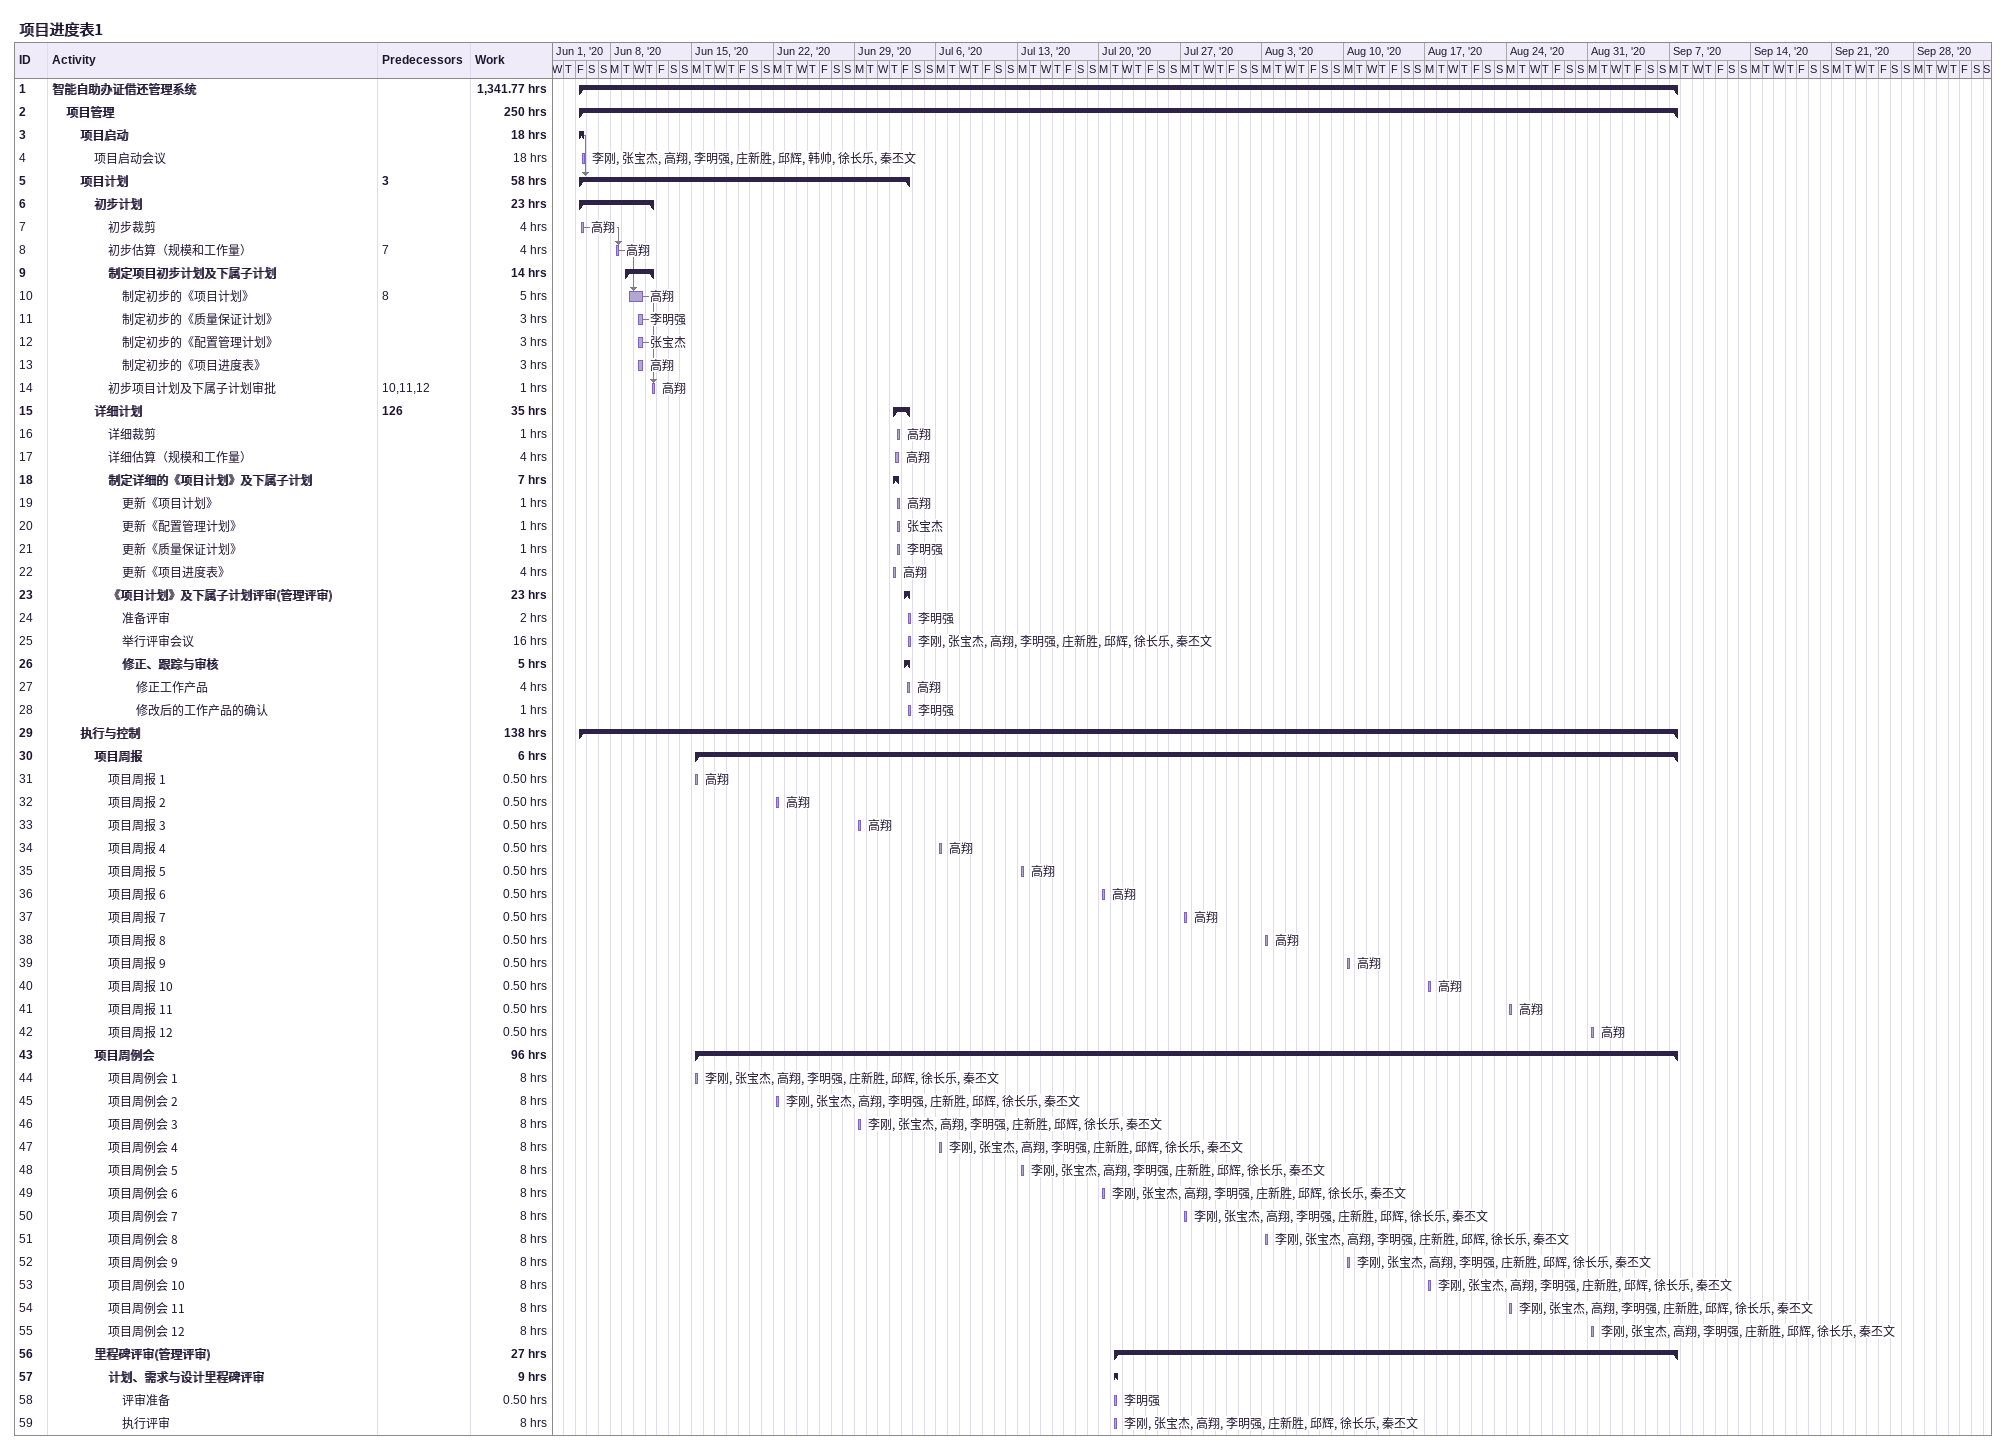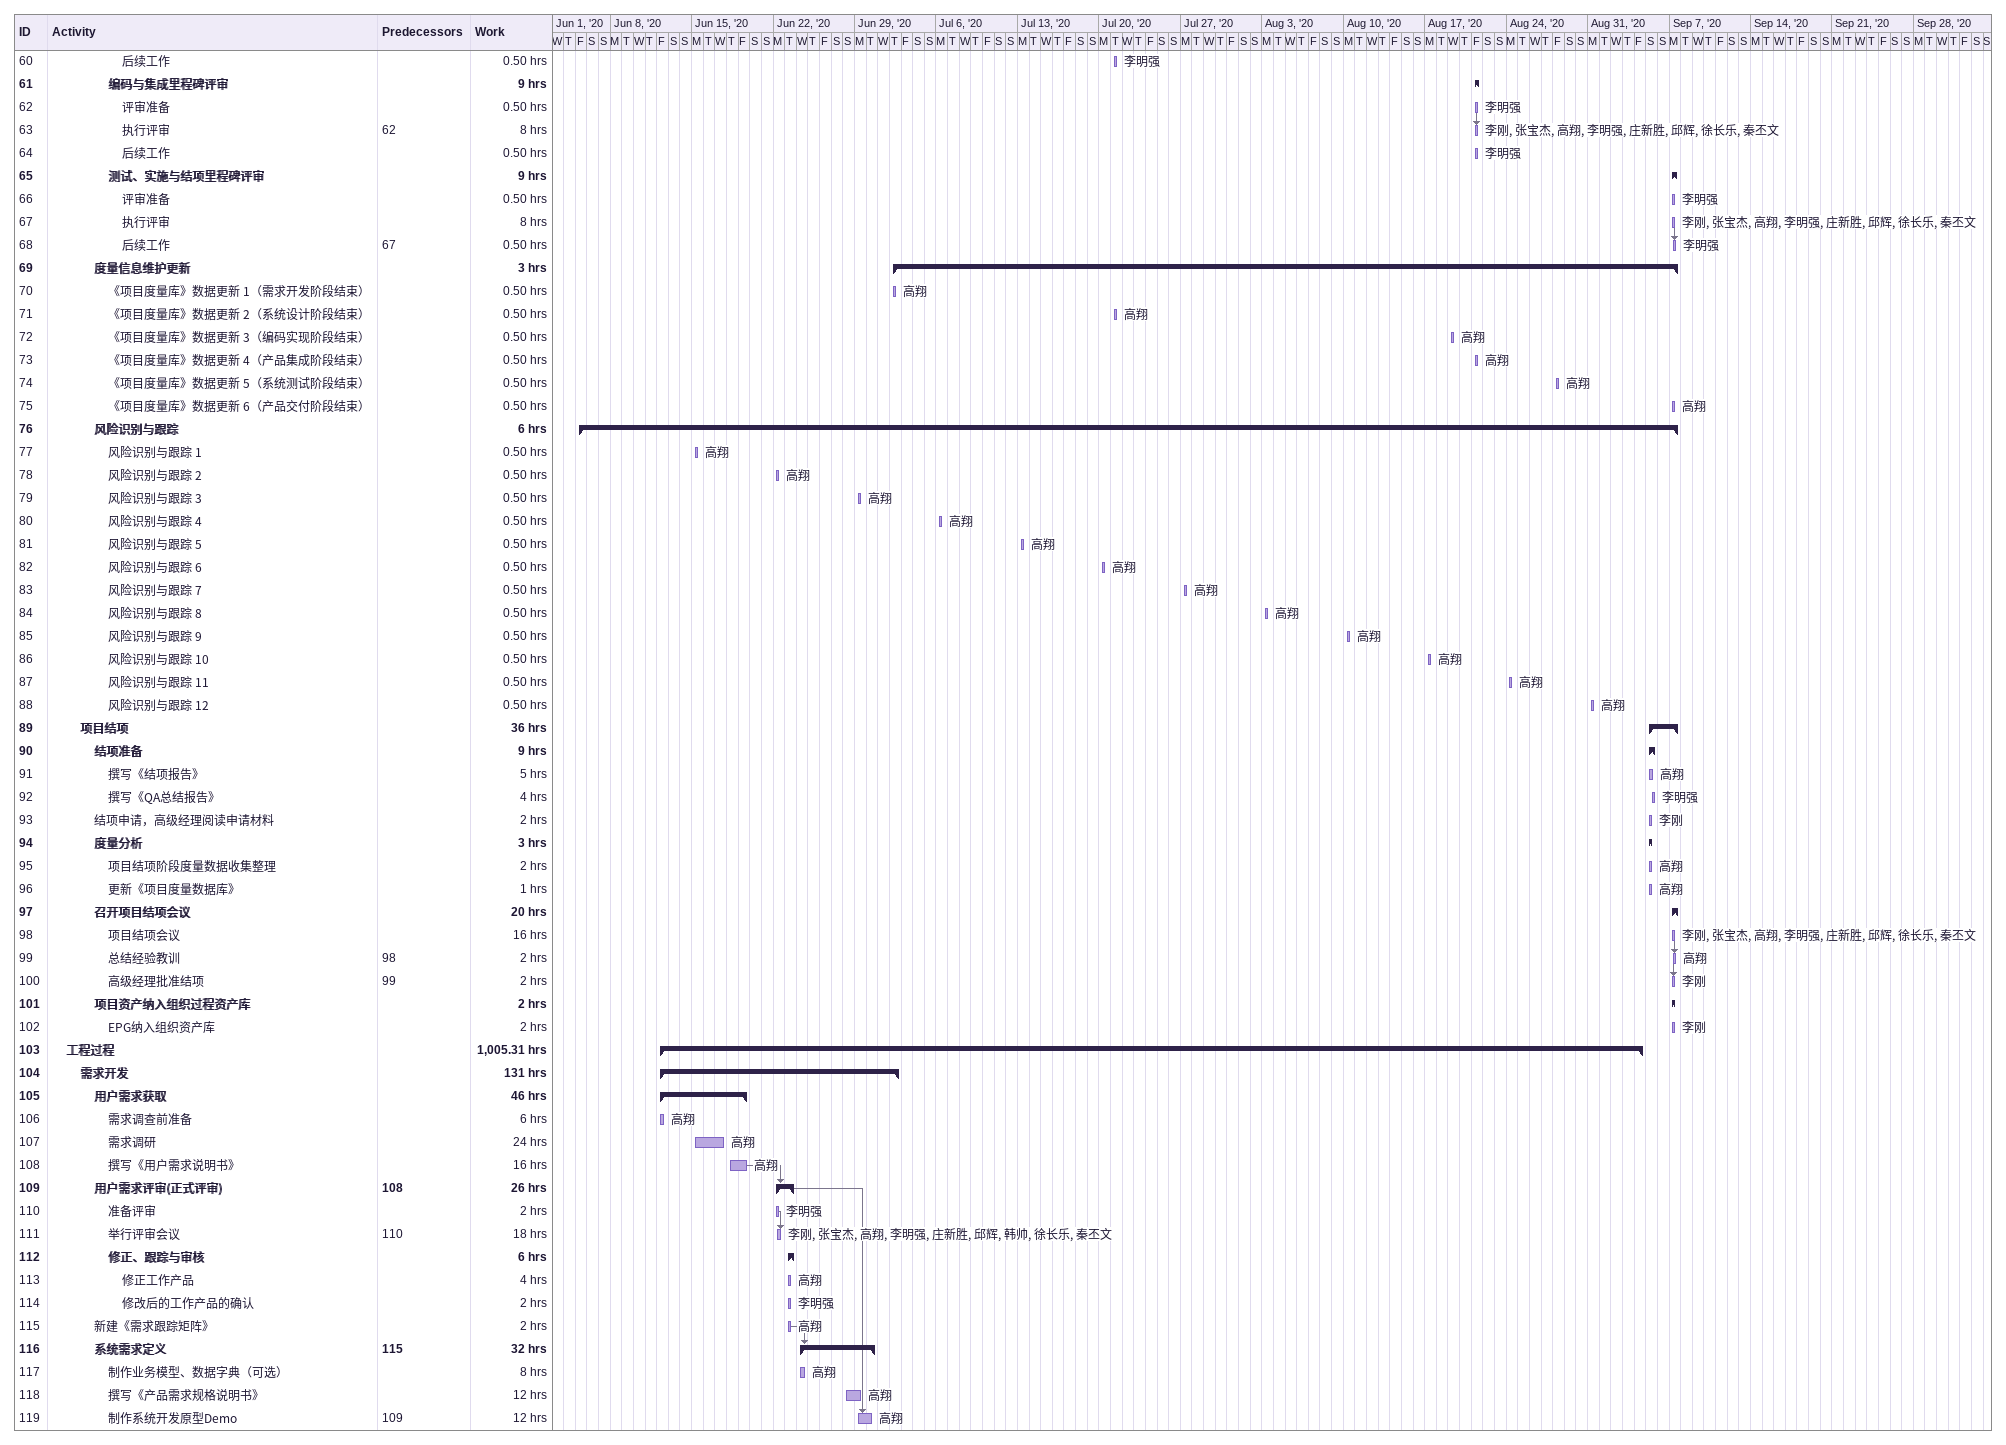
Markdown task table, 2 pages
项目进度表1

| ID | Level | Task | Start | Finish | Predecessors | Resources | Work (h) |
|---|---|---|---|---|---|---|---|
| 1 | 1 | **智能自助办证借还管理系统** | 2020-06-05 | 2020-09-07 |  |  | 1341.77 |
| 2 | 2 | **项目管理** | 2020-06-05 | 2020-09-07 |  |  | 250 |
| 3 | 3 | **项目启动** | 2020-06-05 | 2020-06-05 |  |  | 18 |
| 4 | 4 | 项目启动会议 | 2020-06-05 | 2020-06-05 |  | 李刚, 张宝杰, 高翔, 李明强, 庄新胜, 邱辉, 韩帅, 徐长乐, 秦丕文 | 18 |
| 5 | 3 | **项目计划** | 2020-06-05 | 2020-07-03 | 3 |  | 58 |
| 6 | 4 | **初步计划** | 2020-06-05 | 2020-06-11 |  |  | 23 |
| 7 | 5 | 初步裁剪 | 2020-06-05 | 2020-06-05 |  | 高翔 | 4 |
| 8 | 5 | 初步估算（规模和工作量） | 2020-06-08 | 2020-06-08 | 7 | 高翔 | 4 |
| 9 | 5 | **制定项目初步计划及下属子计划** | 2020-06-09 | 2020-06-11 |  |  | 14 |
| 10 | 6 | 制定初步的《项目计划》 | 2020-06-09 | 2020-06-10 | 8 | 高翔 | 5 |
| 11 | 6 | 制定初步的《质量保证计划》 | 2020-06-10 | 2020-06-10 |  | 李明强 | 3 |
| 12 | 6 | 制定初步的《配置管理计划》 | 2020-06-10 | 2020-06-10 |  | 张宝杰 | 3 |
| 13 | 6 | 制定初步的《项目进度表》 | 2020-06-10 | 2020-06-10 |  | 高翔 | 3 |
| 14 | 5 | 初步项目计划及下属子计划审批 | 2020-06-11 | 2020-06-11 | 10, 11, 12 | 高翔 | 1 |
| 15 | 4 | **详细计划** | 2020-07-02 | 2020-07-03 | 126 |  | 35 |
| 16 | 5 | 详细裁剪 | 2020-07-02 | 2020-07-02 |  | 高翔 | 1 |
| 17 | 5 | 详细估算（规模和工作量） | 2020-07-02 | 2020-07-02 |  | 高翔 | 4 |
| 18 | 5 | **制定详细的《项目计划》及下属子计划** | 2020-07-02 | 2020-07-02 |  |  | 7 |
| 19 | 6 | 更新《项目计划》 | 2020-07-02 | 2020-07-02 |  | 高翔 | 1 |
| 20 | 6 | 更新《配置管理计划》 | 2020-07-02 | 2020-07-02 |  | 张宝杰 | 1 |
| 21 | 6 | 更新《质量保证计划》 | 2020-07-02 | 2020-07-02 |  | 李明强 | 1 |
| 22 | 6 | 更新《项目进度表》 | 2020-07-02 | 2020-07-02 |  | 高翔 | 4 |
| 23 | 5 | **《项目计划》及下属子计划评审(管理评审)** | 2020-07-03 | 2020-07-03 |  |  | 23 |
| 24 | 6 | 准备评审 | 2020-07-03 | 2020-07-03 |  | 李明强 | 2 |
| 25 | 6 | 举行评审会议 | 2020-07-03 | 2020-07-03 |  | 李刚, 张宝杰, 高翔, 李明强, 庄新胜, 邱辉, 徐长乐, 秦丕文 | 16 |
| 26 | 6 | **修正、跟踪与审核** | 2020-07-03 | 2020-07-03 |  |  | 5 |
| 27 | 7 | 修正工作产品 | 2020-07-03 | 2020-07-03 |  | 高翔 | 4 |
| 28 | 7 | 修改后的工作产品的确认 | 2020-07-03 | 2020-07-03 |  | 李明强 | 1 |
| 29 | 3 | **执行与控制** | 2020-06-05 | 2020-09-07 |  |  | 138 |
| 30 | 4 | **项目周报** | 2020-06-15 | 2020-09-07 |  |  | 6 |
| 31 | 5 | 项目周报 1 | 2020-06-15 | 2020-06-15 |  | 高翔 | 0.50 |
| 32 | 5 | 项目周报 2 | 2020-06-22 | 2020-06-22 |  | 高翔 | 0.50 |
| 33 | 5 | 项目周报 3 | 2020-06-29 | 2020-06-29 |  | 高翔 | 0.50 |
| 34 | 5 | 项目周报 4 | 2020-07-06 | 2020-07-06 |  | 高翔 | 0.50 |
| 35 | 5 | 项目周报 5 | 2020-07-13 | 2020-07-13 |  | 高翔 | 0.50 |
| 36 | 5 | 项目周报 6 | 2020-07-20 | 2020-07-20 |  | 高翔 | 0.50 |
| 37 | 5 | 项目周报 7 | 2020-07-27 | 2020-07-27 |  | 高翔 | 0.50 |
| 38 | 5 | 项目周报 8 | 2020-08-03 | 2020-08-03 |  | 高翔 | 0.50 |
| 39 | 5 | 项目周报 9 | 2020-08-10 | 2020-08-10 |  | 高翔 | 0.50 |
| 40 | 5 | 项目周报 10 | 2020-08-17 | 2020-08-17 |  | 高翔 | 0.50 |
| 41 | 5 | 项目周报 11 | 2020-08-24 | 2020-08-24 |  | 高翔 | 0.50 |
| 42 | 5 | 项目周报 12 | 2020-08-31 | 2020-08-31 |  | 高翔 | 0.50 |
| 43 | 4 | **项目周例会** | 2020-06-15 | 2020-09-07 |  |  | 96 |
| 44 | 5 | 项目周例会 1 | 2020-06-15 | 2020-06-15 |  | 李刚, 张宝杰, 高翔, 李明强, 庄新胜, 邱辉, 徐长乐, 秦丕文 | 8 |
| 45 | 5 | 项目周例会 2 | 2020-06-22 | 2020-06-22 |  | 李刚, 张宝杰, 高翔, 李明强, 庄新胜, 邱辉, 徐长乐, 秦丕文 | 8 |
| 46 | 5 | 项目周例会 3 | 2020-06-29 | 2020-06-29 |  | 李刚, 张宝杰, 高翔, 李明强, 庄新胜, 邱辉, 徐长乐, 秦丕文 | 8 |
| 47 | 5 | 项目周例会 4 | 2020-07-06 | 2020-07-06 |  | 李刚, 张宝杰, 高翔, 李明强, 庄新胜, 邱辉, 徐长乐, 秦丕文 | 8 |
| 48 | 5 | 项目周例会 5 | 2020-07-13 | 2020-07-13 |  | 李刚, 张宝杰, 高翔, 李明强, 庄新胜, 邱辉, 徐长乐, 秦丕文 | 8 |
| 49 | 5 | 项目周例会 6 | 2020-07-20 | 2020-07-20 |  | 李刚, 张宝杰, 高翔, 李明强, 庄新胜, 邱辉, 徐长乐, 秦丕文 | 8 |
| 50 | 5 | 项目周例会 7 | 2020-07-27 | 2020-07-27 |  | 李刚, 张宝杰, 高翔, 李明强, 庄新胜, 邱辉, 徐长乐, 秦丕文 | 8 |
| 51 | 5 | 项目周例会 8 | 2020-08-03 | 2020-08-03 |  | 李刚, 张宝杰, 高翔, 李明强, 庄新胜, 邱辉, 徐长乐, 秦丕文 | 8 |
| 52 | 5 | 项目周例会 9 | 2020-08-10 | 2020-08-10 |  | 李刚, 张宝杰, 高翔, 李明强, 庄新胜, 邱辉, 徐长乐, 秦丕文 | 8 |
| 53 | 5 | 项目周例会 10 | 2020-08-17 | 2020-08-17 |  | 李刚, 张宝杰, 高翔, 李明强, 庄新胜, 邱辉, 徐长乐, 秦丕文 | 8 |
| 54 | 5 | 项目周例会 11 | 2020-08-24 | 2020-08-24 |  | 李刚, 张宝杰, 高翔, 李明强, 庄新胜, 邱辉, 徐长乐, 秦丕文 | 8 |
| 55 | 5 | 项目周例会 12 | 2020-08-31 | 2020-08-31 |  | 李刚, 张宝杰, 高翔, 李明强, 庄新胜, 邱辉, 徐长乐, 秦丕文 | 8 |
| 56 | 4 | **里程碑评审(管理评审)** | 2020-07-21 | 2020-09-07 |  |  | 27 |
| 57 | 5 | **计划、需求与设计里程碑评审** | 2020-07-21 | 2020-07-21 |  |  | 9 |
| 58 | 6 | 评审准备 | 2020-07-21 | 2020-07-21 |  | 李明强 | 0.50 |
| 59 | 6 | 执行评审 | 2020-07-21 | 2020-07-21 |  | 李刚, 张宝杰, 高翔, 李明强, 庄新胜, 邱辉, 徐长乐, 秦丕文 | 8 |
| 60 | 6 | 后续工作 | 2020-07-21 | 2020-07-21 |  | 李明强 | 0.50 |
| 61 | 5 | **编码与集成里程碑评审** | 2020-08-21 | 2020-08-21 |  |  | 9 |
| 62 | 6 | 评审准备 | 2020-08-21 | 2020-08-21 |  | 李明强 | 0.50 |
| 63 | 6 | 执行评审 | 2020-08-21 | 2020-08-21 | 62 | 李刚, 张宝杰, 高翔, 李明强, 庄新胜, 邱辉, 徐长乐, 秦丕文 | 8 |
| 64 | 6 | 后续工作 | 2020-08-21 | 2020-08-21 |  | 李明强 | 0.50 |
| 65 | 5 | **测试、实施与结项里程碑评审** | 2020-09-07 | 2020-09-07 |  |  | 9 |
| 66 | 6 | 评审准备 | 2020-09-07 | 2020-09-07 |  | 李明强 | 0.50 |
| 67 | 6 | 执行评审 | 2020-09-07 | 2020-09-07 |  | 李刚, 张宝杰, 高翔, 李明强, 庄新胜, 邱辉, 徐长乐, 秦丕文 | 8 |
| 68 | 6 | 后续工作 | 2020-09-07 | 2020-09-07 | 67 | 李明强 | 0.50 |
| 69 | 4 | **度量信息维护更新** | 2020-07-02 | 2020-09-07 |  |  | 3 |
| 70 | 5 | 《项目度量库》数据更新 1（需求开发阶段结束） | 2020-07-02 | 2020-07-02 |  | 高翔 | 0.50 |
| 71 | 5 | 《项目度量库》数据更新 2（系统设计阶段结束） | 2020-07-21 | 2020-07-21 |  | 高翔 | 0.50 |
| 72 | 5 | 《项目度量库》数据更新 3（编码实现阶段结束） | 2020-08-19 | 2020-08-19 |  | 高翔 | 0.50 |
| 73 | 5 | 《项目度量库》数据更新 4（产品集成阶段结束） | 2020-08-21 | 2020-08-21 |  | 高翔 | 0.50 |
| 74 | 5 | 《项目度量库》数据更新 5（系统测试阶段结束） | 2020-08-28 | 2020-08-28 |  | 高翔 | 0.50 |
| 75 | 5 | 《项目度量库》数据更新 6（产品交付阶段结束） | 2020-09-07 | 2020-09-07 |  | 高翔 | 0.50 |
| 76 | 4 | **风险识别与跟踪** | 2020-06-05 | 2020-09-07 |  |  | 6 |
| 77 | 5 | 风险识别与跟踪 1 | 2020-06-15 | 2020-06-15 |  | 高翔 | 0.50 |
| 78 | 5 | 风险识别与跟踪 2 | 2020-06-22 | 2020-06-22 |  | 高翔 | 0.50 |
| 79 | 5 | 风险识别与跟踪 3 | 2020-06-29 | 2020-06-29 |  | 高翔 | 0.50 |
| 80 | 5 | 风险识别与跟踪 4 | 2020-07-06 | 2020-07-06 |  | 高翔 | 0.50 |
| 81 | 5 | 风险识别与跟踪 5 | 2020-07-13 | 2020-07-13 |  | 高翔 | 0.50 |
| 82 | 5 | 风险识别与跟踪 6 | 2020-07-20 | 2020-07-20 |  | 高翔 | 0.50 |
| 83 | 5 | 风险识别与跟踪 7 | 2020-07-27 | 2020-07-27 |  | 高翔 | 0.50 |
| 84 | 5 | 风险识别与跟踪 8 | 2020-08-03 | 2020-08-03 |  | 高翔 | 0.50 |
| 85 | 5 | 风险识别与跟踪 9 | 2020-08-10 | 2020-08-10 |  | 高翔 | 0.50 |
| 86 | 5 | 风险识别与跟踪 10 | 2020-08-17 | 2020-08-17 |  | 高翔 | 0.50 |
| 87 | 5 | 风险识别与跟踪 11 | 2020-08-24 | 2020-08-24 |  | 高翔 | 0.50 |
| 88 | 5 | 风险识别与跟踪 12 | 2020-08-31 | 2020-08-31 |  | 高翔 | 0.50 |
| 89 | 3 | **项目结项** | 2020-09-05 | 2020-09-07 |  |  | 36 |
| 90 | 4 | **结项准备** | 2020-09-05 | 2020-09-05 |  |  | 9 |
| 91 | 5 | 撰写《结项报告》 | 2020-09-05 | 2020-09-05 |  | 高翔 | 5 |
| 92 | 5 | 撰写《QA总结报告》 | 2020-09-05 | 2020-09-05 |  | 李明强 | 4 |
| 93 | 4 | 结项申请，高级经理阅读申请材料 | 2020-09-05 | 2020-09-05 |  | 李刚 | 2 |
| 94 | 4 | **度量分析** | 2020-09-05 | 2020-09-05 |  |  | 3 |
| 95 | 5 | 项目结项阶段度量数据收集整理 | 2020-09-05 | 2020-09-05 |  | 高翔 | 2 |
| 96 | 5 | 更新《项目度量数据库》 | 2020-09-05 | 2020-09-05 |  | 高翔 | 1 |
| 97 | 4 | **召开项目结项会议** | 2020-09-07 | 2020-09-07 |  |  | 20 |
| 98 | 5 | 项目结项会议 | 2020-09-07 | 2020-09-07 |  | 李刚, 张宝杰, 高翔, 李明强, 庄新胜, 邱辉, 徐长乐, 秦丕文 | 16 |
| 99 | 5 | 总结经验教训 | 2020-09-07 | 2020-09-07 | 98 | 高翔 | 2 |
| 100 | 5 | 高级经理批准结项 | 2020-09-07 | 2020-09-07 | 99 | 李刚 | 2 |
| 101 | 4 | **项目资产纳入组织过程资产库** | 2020-09-07 | 2020-09-07 |  |  | 2 |
| 102 | 5 | EPG纳入组织资产库 | 2020-09-07 | 2020-09-07 |  | 李刚 | 2 |
| 103 | 2 | **工程过程** | 2020-06-12 | 2020-09-04 |  |  | 1005.31 |
| 104 | 3 | **需求开发** | 2020-06-12 | 2020-07-02 |  |  | 131 |
| 105 | 4 | **用户需求获取** | 2020-06-12 | 2020-06-19 |  |  | 46 |
| 106 | 5 | 需求调查前准备 | 2020-06-12 | 2020-06-12 |  | 高翔 | 6 |
| 107 | 5 | 需求调研 | 2020-06-15 | 2020-06-17 |  | 高翔 | 24 |
| 108 | 5 | 撰写《用户需求说明书》 | 2020-06-18 | 2020-06-19 |  | 高翔 | 16 |
| 109 | 4 | **用户需求评审(正式评审)** | 2020-06-22 | 2020-06-23 | 108 |  | 26 |
| 110 | 5 | 准备评审 | 2020-06-22 | 2020-06-22 |  | 李明强 | 2 |
| 111 | 5 | 举行评审会议 | 2020-06-22 | 2020-06-22 | 110 | 李刚, 张宝杰, 高翔, 李明强, 庄新胜, 邱辉, 韩帅, 徐长乐, 秦丕文 | 18 |
| 112 | 5 | **修正、跟踪与审核** | 2020-06-23 | 2020-06-23 |  |  | 6 |
| 113 | 6 | 修正工作产品 | 2020-06-23 | 2020-06-23 |  | 高翔 | 4 |
| 114 | 6 | 修改后的工作产品的确认 | 2020-06-23 | 2020-06-23 |  | 李明强 | 2 |
| 115 | 4 | 新建《需求跟踪矩阵》 | 2020-06-23 | 2020-06-23 |  | 高翔 | 2 |
| 116 | 4 | **系统需求定义** | 2020-06-24 | 2020-06-30 | 115 |  | 32 |
| 117 | 5 | 制作业务模型、数据字典（可选） | 2020-06-24 | 2020-06-24 |  | 高翔 | 8 |
| 118 | 5 | 撰写《产品需求规格说明书》 | 2020-06-28 | 2020-06-29 |  | 高翔 | 12 |
| 119 | 5 | 制作系统开发原型Demo | 2020-06-29 | 2020-06-30 | 109 | 高翔 | 12 |
